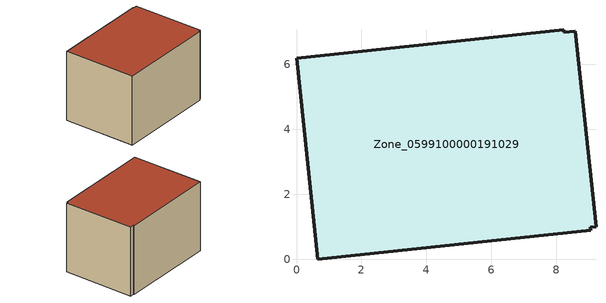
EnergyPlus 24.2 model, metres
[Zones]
Zone_0599100000191029
 floor ground (C_G): 9.05,0.89 0.65,0 0,6.18 8.22,7.06 8.23,6.98 8.58,7.02 9.22,1 9.04,0.99 z3.37
 wall outside (C_F): 0.65,0 9.05,0.89 9.04,0.99 9.22,1 8.58,7.02 8.23,6.98 8.22,7.06 0,6.18 0.65,0 z3.37:9.34
 roof outside (C_R): 9.22,1 8.58,7.02 8.23,6.98 8.22,7.06 0,6.18 0.65,0 9.05,0.89 9.04,0.99 z9.34
[BUILDING]
Pand.0599100000191029: North Axis=0; Terrain=City; Loads Convergence Tolerance Value=0.04; Temperature Convergence Tolerance Value=0.4; Solar Distribution=FullExterior; Maximum Number of Warmup Days=25; Minimum Number of Warmup Days=1
[Site:Location]
Rotterdam.The.Hague.AP_ZH_NLD Design_Conditions: Latitude=51.96; Longitude=4.45; Time Zone=1; Elevation=-4.5
[SITE:GROUNDTEMPERATURE:BUILDINGSURFACE]
18, 18, 18, 18, 18, 18, 18, 18, 18, 18, 18, 18
[MATERIAL] Thermal Absorptance=0.9; Solar Absorptance=0.7; Visible Absorptance=0.7
Name | Roughness | Thickness | Conductivity | Density | Specific Heat
G.TI.1946-1964 | MediumSmooth | 0.15 | 1 | 540 | 1210
F.TI.1946-1964 | Rough | 0.3 | 0.857143 | 1920 | 840
R.TI.1946-1964 | MediumRough | 0.2 | 0.277778 | 1500 | 1000
[CONSTRUCTION]
C_G: G.TI.1946-1964
C_F: F.TI.1946-1964
C_R: R.TI.1946-1964
[ZONE]
Zone_0599100000191029: Type=1; Multiplier=1; Ceiling Height=Autocalculate; Volume=Autocalculate; Floor Area=autocalculate; Part of Total Floor Area=Yes
[ZONEINFILTRATION:DESIGNFLOWRATE]
Infil_Zone_0599100000191029: Zone or ZoneList or Space or SpaceList=Zone_0599100000191029; Schedule=AlwaysOn; Design Flow Rate Calculation Method=Flow/Area; Flow Rate per Floor Area=0.003; Constant Term Coefficient=1; Temperature Term Coefficient=0; Velocity Term Coefficient=0; Velocity Squared Term Coefficient=0
[HVACTEMPLATE:ZONE:IDEALLOADSAIRSYSTEM]
Zone_0599100000191029: Maximum Heating Supply Air Temperature=50; Minimum Cooling Supply Air Temperature=13; Maximum Heating Supply Air Humidity Ratio=0.0156; Minimum Cooling Supply Air Humidity Ratio=0.0077; Heating Limit=NoLimit; Cooling Limit=NoLimit; Dehumidification Control Type=ConstantSensibleHeatRatio; Cooling Sensible Heat Ratio=0.7; Dehumidification Setpoint=60; Humidification Control Type=None; Humidification Setpoint=30; Outdoor Air Method=None; Outdoor Air Flow Rate per Person=0.00944; Outdoor Air Flow Rate per Zone Floor Area=0; Outdoor Air Flow Rate per Zone=0; Demand Controlled Ventilation Type=None; Outdoor Air Economizer Type=NoEconomizer; Heat Recovery Type=None; Sensible Heat Recovery Effectiveness=0.7; Latent Heat Recovery Effectiveness=0.65
[ZONECONTROL:THERMOSTAT]
ThermostatControl_Zone_0599100000191029: Zone or ZoneList=Zone_0599100000191029; Control Type Schedule=DualSetpointControlType; Control 1=Thermostat_Zone_0599100000191029; Temperature Difference Between Cutout And Setpoint=0
[THERMOSTATSETPOINT:DUALSETPOINT]
Thermostat_Zone_0599100000191029: Heating Setpoint Temperature Schedule=HeatingSetpoint_Zone_0599100000191029; Cooling Setpoint Temperature Schedule=CoolingSetpoint_Zone_0599100000191029
[SCHEDULE:COMPACT]
HeatingSetpoint_Zone_0599100000191029: Through: 12/31, For: AllDays, Until: 24:00, 21
CoolingSetpoint_Zone_0599100000191029: Through: 12/31, For: AllDays, Until: 24:00, 24
DualSetpointControlType: Through: 12/31, For: AllDays, Until: 24:00, 4
AlwaysOn: Through: 12/31, For: AllDays, Until: 24:00, 1
